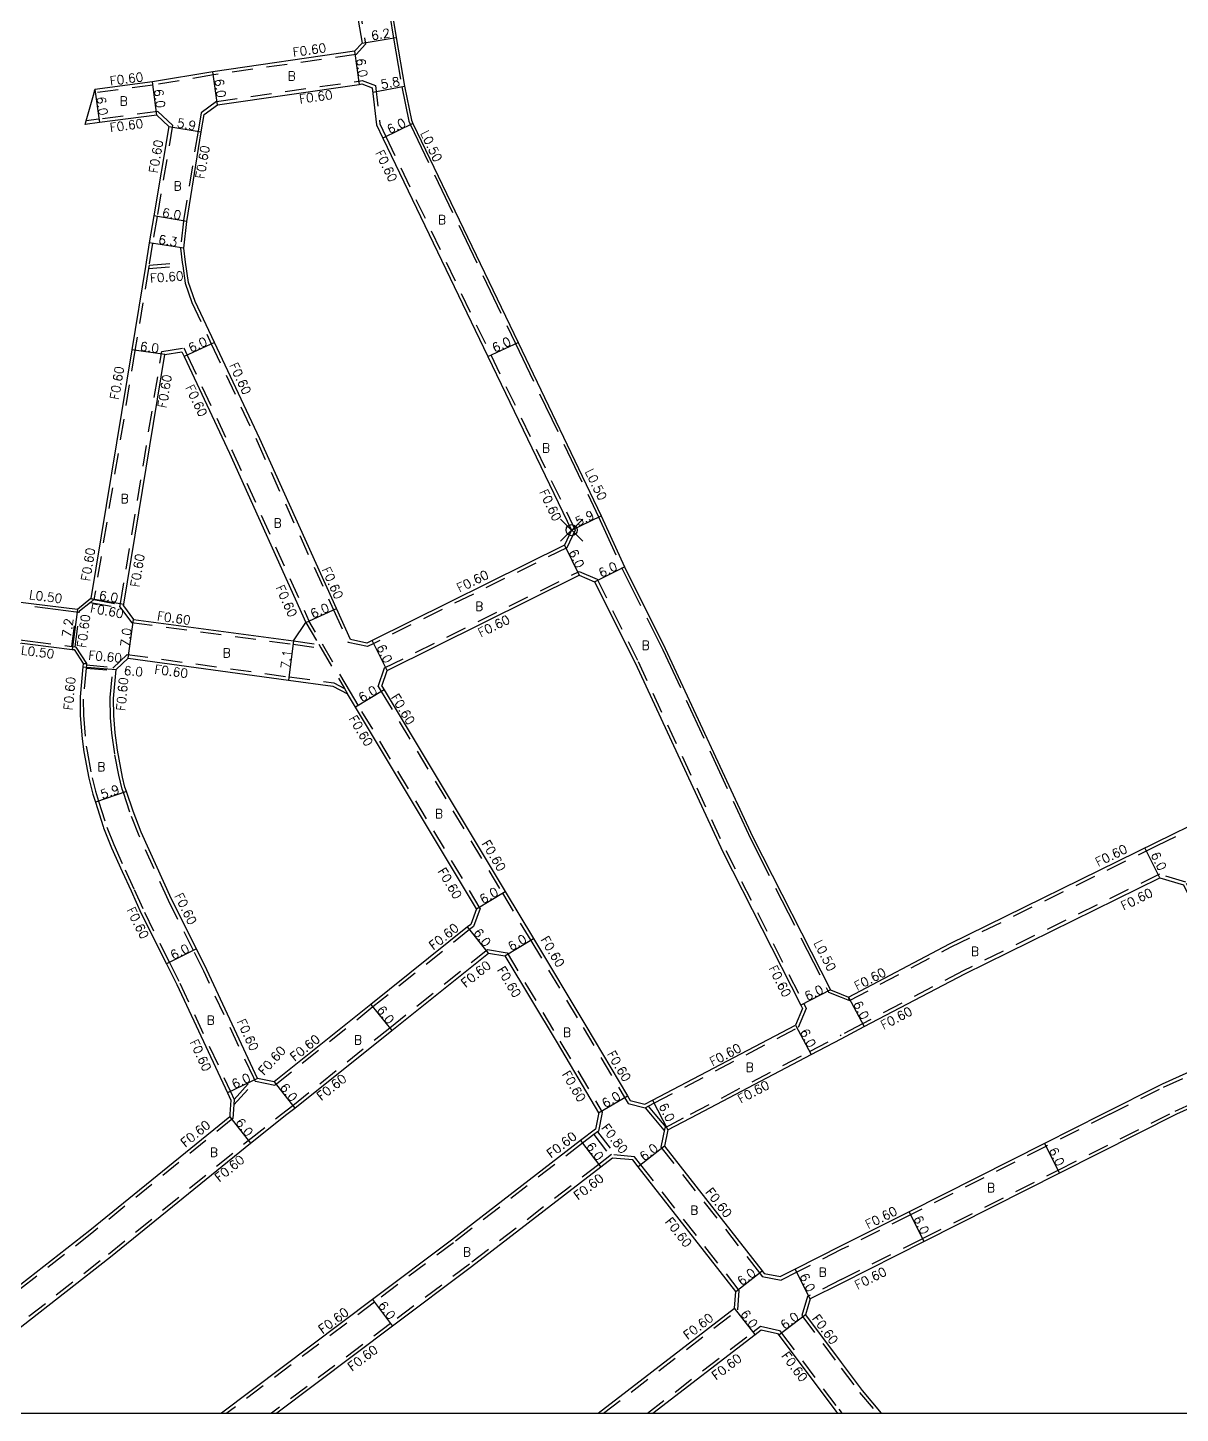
# Model space of a CAD drawing. Header units: metres. Extents: x -2400 to -1600, y -110400 to -109800.
# Drawn here: x -2028.9 to -1821.9, y -110400 to -110151.2 of the extents above; entities that cross this region are included whole.
import ezdxf

# ---------------------------------------------------------------- set-up
doc = ezdxf.new("R2010")
doc.units = ezdxf.units.M
doc.header["$LTSCALE"] = 2.5
doc.header["$PDMODE"] = 35
doc.header["$PDSIZE"] = 2
doc.linetypes.add('22320', pattern=[2.5, 1.5, -1])
doc.linetypes.add('22330', pattern=[4, 3, -1])
for name, color, linetype in [('2101000', 175, 'Continuous'), ('2101001', 1, 'Continuous'), ('2232000', 120, '22320'), ('2233000', 120, '22330'), ('9201100', 215, 'Continuous'), ('9201500', 222, 'Continuous'), ('9202100', 82, 'Continuous'), ('9203500', 155, 'Continuous'), ('999', 7, 'Continuous')]:
    doc.layers.add(name, color=color, linetype=linetype)
doc.styles.add('Dm_Anotation', font='txt.shx', dxfattribs={"bigfont": 'pscdm.shx'})

msp = doc.modelspace()

# ---------------------------------------------------------------- linework, layer by layer
at = {"layer": '2101000'}
for points in [[(-1974.83, -110122.16), (-1974.1, -110125.85), (-1972.14, -110135.64), (-1971.1, -110140.81), (-1968.83, -110153.99), (-1970.19, -110155.46)], [(-1968.98, -110120.6), (-1968.2, -110124.72), (-1966.34, -110134.54), (-1965.85, -110134.45), (-1965.69, -110135.31), (-1965.18, -110138.11), (-1965, -110139.1), (-1962.71, -110153), (-1961.2, -110161.74), (-1959.97, -110167.85), (-1959.69, -110168.44), (-1940.81, -110207.73), (-1925.89, -110238.86), (-1921.71, -110248.04), (-1914.38, -110262.7), (-1898.64, -110296.56), (-1884.7, -110323.99), (-1882.78, -110324.74)], [(-1970.19, -110155.46), (-1995.63, -110159.13), (-2006.49, -110160.96), (-2016.79, -110162.31)], [(-1994.77, -110165.06), (-1969.34, -110161.4), (-1968.87, -110161.33)], [(-1968.87, -110161.33), (-1967, -110162.04), (-1966.23, -110168.68), (-1965.1, -110171.04), (-1946.25, -110210.25), (-1931.2, -110241.44)], [(-1970.89, -110261.08), (-1973.44, -110255.53), (-1987.21, -110225.07), (-1995.35, -110207.73), (-1998.83, -110200.37), (-2000.02, -110196.97), (-2000.51, -110193.34), (-2000.82, -110190.83), (-2000.31, -110186.02), (-1997.7, -110169.93), (-1997.2, -110166.83), (-1994.77, -110165.06)], [(-2005.71, -110166.91), (-2016.01, -110168.26), (-2018.53, -110168.59)], [(-2005.71, -110166.91), (-2003.52, -110168.95), (-2006.23, -110185.02), (-2007.04, -110189.84), (-2007.73, -110194.12), (-2010.2, -110209.08), (-2017.56, -110253.74)], [(-2011.69, -110255.05), (-2011.64, -110254.72), (-2004.26, -110209.89), (-2001.2, -110209.4)], [(-2001.2, -110209.4), (-2000.79, -110210.28), (-1992.66, -110227.59), (-1978.9, -110258)], [(-1881.45, -110325.27), (-1863.33, -110315.73), (-1826.3, -110297.52), (-1817.26, -110293.11), (-1787.57, -110278.66), (-1766.89, -110268.23), (-1758.25, -110263.94), (-1740.37, -110255.06), (-1726.94, -110248.35), (-1721.12, -110245.44), (-1703.64, -110236.71), (-1676.53, -110222.98), (-1674.12, -110221.76)], [(-1931.2, -110241.44), (-1932.49, -110244.15), (-1966.99, -110261.23), (-1967.95, -110261.71), (-1970.89, -110261.08)], [(-2017.56, -110253.74), (-2019.96, -110255.7), (-2031.16, -110254.28), (-2054.9, -110251.21), (-2056.36, -110251.02), (-2058.56, -110247.92)], [(-1965.26, -110269.46), (-1964.32, -110266.61), (-1929.82, -110249.52), (-1927.07, -110250.72)], [(-1927.07, -110250.72), (-1919.79, -110265.29), (-1904.04, -110299.19), (-1890.05, -110326.71), (-1889.73, -110327.34), (-1890.98, -110330.29)], [(-2011.69, -110255.05), (-2009.9, -110257.46), (-1981.13, -110261.32)], [(-2060.52, -110260.34), (-2057.42, -110258.14), (-2055.82, -110258.35), (-2032.2, -110261.41), (-2020.87, -110262.84), (-2020.55, -110262.88), (-2018.92, -110265.4)], [(-1981.13, -110261.32), (-1978.9, -110258)], [(-2012.99, -110266.48), (-2010.83, -110264.4), (-1982.03, -110268.37), (-1974.1, -110269.46), (-1971.43, -110270.83)], [(-2018.92, -110265.4), (-2018.97, -110265.95), (-2019.45, -110271.39), (-2019.44, -110274.69), (-2019.1, -110278.89), (-2018.8, -110281.24), (-2017.92, -110285.96), (-2017.17, -110288.86), (-2016.73, -110290.25), (-2015.34, -110294.62), (-2015.25, -110294.89), (-2013.84, -110298.45), (-2011.91, -110302.7), (-2010.32, -110306.21), (-2008.48, -110310.29), (-2003.96, -110319.32), (-2002.12, -110323.01), (-1993.01, -110342.45), (-1992.39, -110343.77), (-1992.57, -110346.3)], [(-1984.63, -110340.49), (-1987.58, -110339.91), (-1996.73, -110320.37), (-1998.59, -110316.64), (-2003.06, -110307.7), (-2008.51, -110295.67), (-2009.94, -110291.92), (-2011.13, -110288.37), (-2011.41, -110287.56), (-2011.85, -110285.77), (-2012.75, -110280.96), (-2013.16, -110277.83), (-2013.42, -110274.74), (-2013.46, -110271.67), (-2012.99, -110266.48)], [(-1965.26, -110269.46), (-1964.87, -110270.11), (-1943.11, -110306.31), (-1938.03, -110314.78), (-1928.63, -110330.42), (-1921.18, -110342.98), (-1920.67, -110343.83), (-1918.06, -110344.52)], [(-1948.26, -110309.41), (-1970.01, -110273.2), (-1971.43, -110270.83)], [(-1882.78, -110332.75), (-1878.65, -110330.58), (-1860.59, -110321.07), (-1825.58, -110303.85), (-1821.31, -110305.14), (-1808.65, -110330.72), (-1809.34, -110333.76), (-1825.14, -110340.88), (-1835.88, -110346.3)], [(-1948.26, -110309.41), (-1949.29, -110312.22), (-1949.88, -110312.69), (-1967.24, -110326.58), (-1984.63, -110340.49)], [(-1982.31, -110346.3), (-1980.91, -110345.2), (-1963.49, -110331.26), (-1946.13, -110317.38), (-1943.17, -110317.87)], [(-1943.17, -110317.87), (-1933.8, -110333.47), (-1926.34, -110346.04), (-1926.39, -110346.3)], [(-1882.78, -110324.74), (-1881.45, -110325.27)], [(-1918.06, -110344.52), (-1916.7, -110343.8), (-1890.98, -110330.29)], [(-1908.55, -110346.3), (-1888.19, -110335.6), (-1882.78, -110332.75)], [(-1807, -110339.29), (-1822.56, -110346.3)], [(-1992.6, -110346.76), (-2017.73, -110367.21), (-2042.58, -110386.56), (-2047.17, -110390.14)], [(-1992.57, -110346.3), (-1992.6, -110346.76)], [(-1988.88, -110351.48), (-1982.31, -110346.3)], [(-1926.39, -110346.3), (-1926.93, -110348.98)], [(-1913.91, -110349.12), (-1908.55, -110346.3)], [(-1822.56, -110346.3), (-1843.58, -110356.9), (-1867.89, -110369.16), (-1882.78, -110376.67)], [(-1835.88, -110346.3), (-1846.28, -110351.54), (-1870.59, -110363.81), (-1882.78, -110369.95)], [(-1926.93, -110348.98), (-1929.62, -110351.05), (-1952.78, -110368.9), (-1966.96, -110379.57), (-1994.09, -110400)], [(-1913.91, -110349.12), (-1914.52, -110352.05), (-1896.97, -110374.43), (-1896.61, -110374.88), (-1893.67, -110375.44)], [(-2037.96, -110390.57), (-2013.99, -110371.9), (-1988.88, -110351.48)], [(-1923.86, -110354.18), (-1925.96, -110355.8), (-1949.16, -110373.69), (-1963.35, -110384.37), (-1984.12, -110400)], [(-1920.21, -110354.51), (-1923.86, -110354.18)], [(-1901.92, -110381.12), (-1901.69, -110378.13), (-1919.24, -110355.76), (-1920.21, -110354.51)], [(-1882.78, -110369.95), (-1891.05, -110374.12), (-1893.67, -110375.44)], [(-1882.78, -110376.67), (-1888.35, -110379.48)], [(-1926.43, -110400), (-1901.92, -110381.12)], [(-1888.35, -110379.48), (-1889.2, -110382.35), (-1882.78, -110390.88)], [(-1916.6, -110400), (-1898.26, -110385.87), (-1897.13, -110385.01)], [(-1897.13, -110385.01), (-1894.21, -110385.68), (-1893.99, -110385.96), (-1883.7, -110399.65), (-1883.4, -110400)], [(-1882.78, -110390.88), (-1878.99, -110395.92), (-1875.59, -110400)]]:
    msp.add_lwpolyline(points, dxfattribs=at)
msp.add_point((-1931.2, -110241.44), dxfattribs=at)
at = {"layer": '2101001'}
msp.add_lwpolyline([(-2018.53, -110168.59), (-2018.36, -110167.96), (-2016.96, -110162.94), (-2016.79, -110162.31)], dxfattribs=at)
at = {"layer": '2232000'}
for points in [[(-1974.25, -110122.04), (-1973.51, -110125.73), (-1971.55, -110135.52), (-1970.51, -110140.7), (-1968.19, -110154.19), (-1969.9, -110156.02)], [(-1969.9, -110156.02), (-1995.53, -110159.72), (-2006.41, -110161.55), (-2016.96, -110162.94)], [(-2016.96, -110162.94), (-2016.79, -110162.31)], [(-1995, -110164.49), (-1969.42, -110160.8), (-1968.8, -110160.71)], [(-1968.8, -110160.71), (-1966.44, -110161.61), (-1965.64, -110168.51), (-1964.56, -110170.78), (-1945.71, -110209.99), (-1930.53, -110241.44)], [(-1995, -110164.49), (-1997.75, -110166.49), (-1998.29, -110169.83), (-2000.91, -110185.94), (-2001.43, -110190.84), (-2001.11, -110193.39), (-2001.03, -110193.99), (-2000.61, -110197.11), (-1999.39, -110200.59), (-1995.9, -110207.98), (-1987.75, -110225.32), (-1973.98, -110255.77), (-1971.31, -110261.6)], [(-2005.51, -110166.27), (-2016.09, -110167.66), (-2018.36, -110167.96)], [(-2005.51, -110166.27), (-2002.87, -110168.73), (-2005.64, -110185.12), (-2006.45, -110189.93), (-2007.08, -110193.86), (-2007.17, -110194.46), (-2009.61, -110209.18), (-2016.98, -110253.92)], [(-2018.53, -110168.59), (-2018.36, -110167.96)], [(-2007.17, -110194.46), (-2001.03, -110193.99)], [(-2007.08, -110193.86), (-2001.11, -110193.39)], [(-2012.33, -110255.21), (-2012.23, -110254.62), (-2004.78, -110209.37), (-2000.85, -110208.73)], [(-2000.85, -110208.73), (-2000.24, -110210.02), (-1992.11, -110227.33), (-1978.36, -110257.75)], [(-1930.53, -110241.44), (-1932.04, -110244.59), (-1966.72, -110261.77), (-1967.87, -110262.34), (-1971.31, -110261.6)], [(-1965.91, -110269.53), (-1964.81, -110266.18), (-1929.84, -110248.86), (-1926.63, -110250.26)], [(-1926.63, -110250.26), (-1919.25, -110265.03), (-1903.5, -110298.93), (-1889.51, -110326.44), (-1889.07, -110327.32), (-1890.52, -110330.72)], [(-2017.59, -110254.41), (-2012.19, -110255.4)], [(-2017.56, -110253.74), (-2016.98, -110253.92)], [(-2016.98, -110253.92), (-2012.26, -110254.77)], [(-2020.95, -110262.33), (-2020.18, -110256.18)], [(-2020.36, -110262.4), (-2019.55, -110256.01)], [(-2012.33, -110255.21), (-2010.23, -110258.02), (-1981.21, -110261.92)], [(-1978.9, -110258), (-1976.62, -110261.93), (-1976.23, -110262.59), (-1971.99, -110269.87), (-1971.43, -110270.83)], [(-1970.92, -110270.53), (-1978.36, -110257.75)], [(-1981.21, -110261.92), (-1976.23, -110262.59)], [(-1981.13, -110261.32), (-1976.62, -110261.93)], [(-2013.57, -110266.21), (-2011.04, -110263.76), (-1981.95, -110267.77), (-1973.91, -110268.88), (-1971.99, -110269.87)], [(-1881.29, -110325.87), (-1863.05, -110316.27), (-1826.04, -110298.06), (-1817, -110293.65), (-1787.31, -110279.2), (-1766.62, -110268.77), (-1757.99, -110264.48)], [(-2018.92, -110265.4), (-2018.32, -110265.41)], [(-2018.32, -110265.41), (-2018.33, -110265.61), (-2018.39, -110266.21), (-2018.89, -110271.76), (-2018.84, -110274.68), (-2018.38, -110280.22), (-2018.21, -110281.14), (-2017.32, -110285.9), (-2016.72, -110288.28), (-2016.16, -110290.07), (-2014.67, -110294.74), (-2013.43, -110297.9), (-2011.37, -110302.45), (-2009.78, -110305.96), (-2007.93, -110310.03), (-2003.43, -110319.05), (-2001.58, -110322.75), (-1992.47, -110342.2), (-1991.78, -110343.66)], [(-2018.39, -110266.21), (-2013.61, -110266.64)], [(-2018.33, -110265.61), (-2013.41, -110266.06)], [(-1984.48, -110341.13), (-1987.99, -110340.44), (-1988.02, -110340.38), (-1988.29, -110339.8), (-1997.27, -110320.63), (-1999.13, -110316.91), (-2003.6, -110307.95), (-2008.87, -110296.33), (-2010.53, -110292.06), (-2011.7, -110288.56), (-2011.91, -110287.93), (-2012.52, -110285.45), (-2013.24, -110281.61), (-2013.76, -110277.83), (-2013.99, -110275.11), (-2014.04, -110271.5), (-2013.57, -110266.21)], [(-1965.91, -110269.53), (-1965.38, -110270.42), (-1943.63, -110306.62), (-1938.54, -110315.09), (-1929.15, -110330.73), (-1921.69, -110343.28), (-1921.06, -110344.35), (-1917.99, -110345.16)], [(-1947.6, -110309.34), (-1969.5, -110272.89), (-1970.92, -110270.53)], [(-1834.55, -110346.3), (-1824.88, -110341.43), (-1808.83, -110334.19), (-1808.02, -110330.65), (-1820.89, -110304.64), (-1825.63, -110303.21), (-1860.86, -110320.54), (-1878.93, -110330.05), (-1882.78, -110332.07)], [(-1947.6, -110309.34), (-1948.79, -110312.58), (-1949.51, -110313.16), (-1966.87, -110327.05), (-1984.48, -110341.13)], [(-1983.28, -110346.3), (-1981.29, -110344.73), (-1963.87, -110330.79), (-1946.3, -110316.74), (-1942.8, -110317.32)], [(-1942.8, -110317.32), (-1933.29, -110333.16), (-1925.7, -110345.93), (-1925.78, -110346.3)], [(-1881.29, -110325.87), (-1881.45, -110325.27)], [(-1917.99, -110345.16), (-1916.42, -110344.34), (-1890.52, -110330.72)], [(-1909.84, -110346.3), (-1888.47, -110335.07), (-1882.78, -110332.07)], [(-1882.78, -110376), (-1868.16, -110368.63), (-1843.85, -110356.36), (-1822.82, -110345.76), (-1807.06, -110338.66), (-1803.66, -110339.45), (-1799.48, -110347.84), (-1795.06, -110356.48), (-1778.17, -110389.5), (-1778.47, -110390.37), (-1779.38, -110392.92)], [(-1991.85, -110344.62), (-1988.02, -110340.38)], [(-1991.78, -110343.66), (-1988.29, -110339.8)], [(-1991.78, -110343.66), (-1991.96, -110346.3)], [(-1991.96, -110346.3), (-1992.02, -110347.06)], [(-1989.26, -110351.01), (-1983.28, -110346.3)], [(-1925.78, -110346.3), (-1926.39, -110349.32)], [(-1917.99, -110345.16), (-1917.03, -110346.3)], [(-1917.44, -110344.87), (-1916.24, -110346.3)], [(-1917.03, -110346.3), (-1914.55, -110349.24)], [(-1916.24, -110346.3), (-1914.28, -110348.63)], [(-1914.44, -110348.72), (-1909.84, -110346.3)], [(-1834.55, -110346.3), (-1846.01, -110352.08), (-1870.32, -110364.34), (-1882.78, -110370.62)], [(-1992.02, -110347.06), (-2017.36, -110367.68), (-2042.22, -110387.04), (-2047, -110390.76)], [(-1926.39, -110349.32), (-1926.57, -110349.45), (-1927.2, -110349.94), (-1929.26, -110351.53), (-1952.42, -110369.38), (-1966.6, -110380.05), (-1993.1, -110400)], [(-1914.44, -110348.72), (-1915.16, -110352.2), (-1897.44, -110374.8), (-1896.95, -110375.43), (-1893.58, -110376.07)], [(-2038.53, -110390.25), (-2014.36, -110371.43), (-1989.26, -110351.01)], [(-1927.2, -110349.94), (-1924.27, -110353.74)], [(-1926.57, -110349.45), (-1923.35, -110353.63)], [(-1924.04, -110353.56), (-1926.33, -110355.33), (-1949.53, -110373.21), (-1963.71, -110383.89), (-1985.11, -110400)], [(-1919.9, -110353.94), (-1924.04, -110353.56)], [(-1901.34, -110381.43), (-1901.08, -110377.94), (-1918.76, -110355.39), (-1919.9, -110353.94)], [(-1882.78, -110370.62), (-1890.78, -110374.66), (-1893.58, -110376.07)], [(-1882.78, -110376), (-1888.85, -110379.06)], [(-1888.85, -110379.06), (-1889.86, -110382.47), (-1882.78, -110391.88)], [(-1925.45, -110400), (-1901.34, -110381.43)], [(-1917.58, -110400), (-1898.62, -110385.4), (-1897.27, -110384.36)], [(-1897.27, -110384.36), (-1893.86, -110385.14), (-1893.51, -110385.6), (-1883.23, -110399.27), (-1882.78, -110399.81)], [(-1882.78, -110391.88), (-1879.47, -110396.29), (-1876.37, -110400)], [(-1882.78, -110399.81), (-1882.62, -110400)]]:
    msp.add_lwpolyline(points, dxfattribs=at)
at = {"layer": '2233000'}
for points in [[(-1966.92, -110134.65), (-1966.93, -110134.66), (-1965.67, -110138.23), (-1965.49, -110139.18), (-1963.21, -110153.09), (-1961.7, -110161.83), (-1960.45, -110168.01), (-1960.14, -110168.66), (-1941.26, -110207.95), (-1926.34, -110239.07), (-1922.16, -110248.25), (-1914.83, -110262.91), (-1899.09, -110296.78), (-1885.06, -110324.38), (-1882.78, -110325.28)], [(-2016.98, -110253.92), (-2017.59, -110254.41), (-2019.55, -110256.01), (-2019.81, -110256.22), (-2020.18, -110256.18), (-2031.22, -110254.78), (-2054.96, -110251.7), (-2056.64, -110251.49), (-2059.08, -110248.04)], [(-2060.99, -110260.06), (-2057.55, -110257.62), (-2055.76, -110257.85), (-2032.14, -110260.91), (-2020.95, -110262.33), (-2020.81, -110262.35), (-2020.36, -110262.4), (-2020.26, -110262.42), (-2018.32, -110265.41)], [(-1882.78, -110325.28), (-1881.29, -110325.87)]]:
    msp.add_lwpolyline(points, dxfattribs=at)
at = {"layer": '9201100'}
for points in [[(-1968.83, -110153.99), (-1962.71, -110153)], [(-1970.19, -110155.46), (-1969.34, -110161.4)], [(-1994.77, -110165.06), (-1995.63, -110159.13)], [(-2016.79, -110162.31), (-2016.01, -110168.26)], [(-2005.71, -110166.91), (-2006.49, -110160.96)], [(-1966.91, -110162.79), (-1961.2, -110161.74)], [(-2003.52, -110168.95), (-1997.7, -110169.93)], [(-1959.69, -110168.44), (-1965.1, -110171.04)], [(-2000.31, -110186.02), (-2006.23, -110185.02)], [(-2000.82, -110190.83), (-2007.04, -110189.84)], [(-2004.26, -110209.89), (-2010.2, -110209.08)], [(-1995.35, -110207.73), (-2000.79, -110210.28)], [(-1946.25, -110210.25), (-1940.81, -110207.73)], [(-1931.2, -110241.44), (-1925.89, -110238.86)], [(-1932.49, -110244.15), (-1929.82, -110249.52)], [(-1927.07, -110250.72), (-1921.71, -110248.04)], [(-2017.56, -110253.74), (-2011.64, -110254.72)], [(-2019.96, -110255.7), (-2020.87, -110262.84)], [(-1978.9, -110258), (-1973.44, -110255.53)], [(-2010.83, -110264.4), (-2009.9, -110257.46)], [(-1981.13, -110261.32), (-1982.03, -110268.37)], [(-1964.32, -110266.61), (-1966.99, -110261.23)], [(-2018.97, -110265.95), (-2012.99, -110266.48)], [(-1964.87, -110270.11), (-1970.01, -110273.2)], [(-2011.13, -110288.37), (-2016.73, -110290.25)], [(-1825.58, -110303.85), (-1828.23, -110298.47)], [(-1948.26, -110309.41), (-1943.11, -110306.31)], [(-1946.13, -110317.38), (-1949.88, -110312.69)], [(-1998.59, -110316.64), (-2003.96, -110319.32)], [(-1943.17, -110317.87), (-1938.03, -110314.78)], [(-1884.7, -110323.99), (-1890.05, -110326.71)], [(-1967.24, -110326.58), (-1963.49, -110331.26)], [(-1881.45, -110325.27), (-1878.65, -110330.58)], [(-1890.98, -110330.29), (-1888.19, -110335.6)], [(-1987.58, -110339.91), (-1993.01, -110342.45)], [(-1984.63, -110340.49), (-1980.91, -110345.2)], [(-1926.34, -110346.04), (-1921.18, -110342.98)], [(-1916.7, -110343.8), (-1913.91, -110349.12)], [(-1992.6, -110346.76), (-1988.88, -110351.48)], [(-1929.62, -110351.05), (-1925.96, -110355.8)], [(-1846.28, -110351.54), (-1843.58, -110356.9)], [(-1914.52, -110352.05), (-1919.24, -110355.76)], [(-1867.89, -110369.16), (-1870.59, -110363.81)], [(-1888.35, -110379.48), (-1891.05, -110374.12)], [(-1901.69, -110378.13), (-1896.97, -110374.43)], [(-1966.96, -110379.57), (-1963.35, -110384.37)], [(-1898.26, -110385.87), (-1901.92, -110381.12)], [(-1889.2, -110382.35), (-1893.99, -110385.96)]]:
    msp.add_lwpolyline(points, dxfattribs=at)
at = {"layer": '999'}
msp.add_lwpolyline([(-2400, -110400), (-1600, -110400), (-1600, -109800), (-2400, -109800)], close=True, dxfattribs=at)

# ---------------------------------------------------------------- texts
at = {"layer": '9201500', "style": 'Dm_Anotation'}
for s, rotation, p in [('6.2', 9.2123, (-1967.07, -110153.47)), ('6.0', 278.2023, (-1969.89, -110156.83)), ('5.8', 10.452, (-1965.31, -110162.24)), ('6.0', 277.4724, (-2006.21, -110162.33)), ('6.0', 278.1935, (-1995.33, -110160.5)), ('6.0', 277.471, (-2016.51, -110163.68)), ('5.9', 350.4201, (-2002.17, -110169.08)), ('6.0', 25.6734, (-1963.88, -110170.34)), ('6.0', 350.4181, (-2004.83, -110185.16)), ('6.3', 350.9105, (-2005.5, -110189.98)), ('6.0', 25.1525, (-1999.56, -110209.59)), ('6.0', 24.8464, (-1945.02, -110209.57)), ('6.0', 352.274, (-2008.8, -110209.17)), ('5.9', 25.9116, (-1930.03, -110240.76)), ('6.0', 296.3506, (-1931.78, -110245.36)), ('6.0', 26.5708, (-1925.87, -110250)), ('6.0', 350.6518, (-2016.16, -110253.87)), ('6.0', 24.3331, (-1977.67, -110257.33)), ('7.2', 82.779, (-2021.11, -110260.76)), ('7.0', 82.35, (-2010.68, -110262.5)), ('6.0', 296.3493, (-1966.27, -110262.44)), ('7.1', 82.6503, (-1981.88, -110266.42)), ('6.0', 354.8645, (-2011.67, -110267.41)), ('6.0', 30.9984, (-1968.86, -110272.39)), ('5.9', 18.5559, (-2015.48, -110289.72)), ('6.0', 296.1944, (-1827.24, -110299.67)), ('6.0', 30.9989, (-1947.11, -110308.6)), ('6.0', 308.6567, (-1948.93, -110313.72)), ('6.0', 30.9996, (-1942.02, -110317.06)), ('6.0', 26.5361, (-2002.75, -110318.61)), ('6.0', 27.0106, (-1888.85, -110325.99)), ('6.0', 297.7632, (-1880.7, -110326.46)), ('6.0', 308.6566, (-1966.29, -110327.61)), ('6.0', 297.7287, (-1890.24, -110331.48)), ('6.0', 25.113, (-1991.78, -110341.77)), ('6.0', 308.3377, (-1983.69, -110341.53)), ('6.0', 30.6991, (-1925.18, -110345.24)), ('6.0', 297.7286, (-1915.6, -110344.81)), ('6.0', 308.2234, (-1991.65, -110347.8)), ('6.0', 307.6229, (-1928.69, -110352.1)), ('6.0', 38.1047, (-1918.2, -110354.81)), ('6.0', 296.762, (-1845.56, -110352.75)), ('6.0', 296.762, (-1869.87, -110365.01)), ('6.0', 38.1062, (-1900.65, -110377.19)), ('6.0', 296.762, (-1890.33, -110375.33)), ('6.0', 306.9717, (-1966.04, -110380.63)), ('6.0', 307.6001, (-1900.98, -110382.17)), ('6.0', 36.9617, (-1892.94, -110385.04))]:
    msp.add_text(s, height=1.6, rotation=rotation, dxfattribs=at).set_placement(p)
at = {"layer": '9202100', "style": 'Dm_Anotation'}
for p in [(-1982.17, -110160.7), (-2012.37, -110165.21), (-2002.68, -110180.44), (-1955.2, -110186.51), (-1936.5, -110227.49), (-2012.16, -110236.57), (-1984.73, -110240.96), (-1948.52, -110255.91), (-1918.6, -110262.9), (-1993.88, -110264.28), (-2016.37, -110284.74), (-1955.71, -110293.15), (-1859.48, -110317.88), (-1996.72, -110330.22), (-1932.73, -110332.42), (-1970.26, -110333.76), (-1899.95, -110338.67), (-1996.17, -110353.95), (-1856.58, -110360.31), (-1909.91, -110364.33), (-1950.73, -110371.83), (-1886.83, -110375.47)]:
    msp.add_text('B', height=1.6, dxfattribs=at).set_placement(p)
at = {"layer": '9203500', "style": 'Dm_Anotation'}
for s, rotation, p in [('F0.60', 8.2011, (-1981.15, -110156.45)), ('F0.60', 7.4716, (-2014.02, -110161.6)), ('F0.60', 8.2011, (-1980, -110164.85)), ('F0.60', 7.4716, (-2014.03, -110169.97)), ('L0.50', 295.6701, (-1958.41, -110170.13)), ('F0.60', 80.4207, (-2005.55, -110177.46)), ('F0.60', 80.4207, (-1997.19, -110178.47)), ('F0.60', 295.6701, (-1966.49, -110173.66)), ('F0.60', 4.4529, (-2006.85, -110197.02)), ('F0.60', 80.6525, (-2012.55, -110218.12)), ('F0.60', 295.1542, (-1992.69, -110211.83)), ('F0.60', 80.6525, (-2003.98, -110219.6)), ('F0.60', 295.1542, (-2000.58, -110215.8)), ('L0.50', 295.9108, (-1928.84, -110230.91)), ('F0.60', 295.9108, (-1937.03, -110234.58)), ('F0.60', 80.6495, (-2017.73, -110250.7)), ('F0.60', 80.6495, (-2008.87, -110251.78)), ('F0.60', 294.3338, (-1976.1, -110248.51)), ('F0.60', 26.3499, (-1951.33, -110252.66)), ('L0.50', 352.6221, (-2028.7, -110253.79)), ('F0.60', 294.3338, (-1984.38, -110251.75)), ('F0.60', 349.7142, (-2017.76, -110256.19)), ('F0.60', 82.7816, (-2018.42, -110262.64)), ('F0.60', 352.1538, (-2005.72, -110257.61)), ('F0.60', 26.3499, (-1947.51, -110260.71)), ('L0.50', 352.6221, (-2030.14, -110263.74)), ('F0.60', 354.8648, (-2018.04, -110264.67)), ('F0.60', 352.1538, (-2006.19, -110267.17)), ('F0.60', 84.8648, (-2020.84, -110273.84)), ('F0.60', 84.8648, (-2011.38, -110273.95)), ('F0.60', 300.9985, (-1963.71, -110271.41)), ('F0.60', 300.9985, (-1971.26, -110275.29)), ('F0.60', 300.9985, (-1947.39, -110297.71)), ('F0.60', 26.1943, (-1836.64, -110301.89)), ('F0.60', 300.9985, (-1955.3, -110302.68)), ('F0.60', 296.5361, (-2002.57, -110307.08)), ('F0.60', 26.1943, (-1832.07, -110309.74)), ('F0.60', 296.5361, (-2011.16, -110309.62)), ('F0.60', 38.6568, (-1956.01, -110316.91)), ('F0.60', 301.0002, (-1936.83, -110314.94)), ('L0.50', 296.941, (-1887.76, -110315.51)), ('F0.60', 38.6568, (-1950.25, -110323.64)), ('F0.60', 301.0002, (-1944.64, -110320.37)), ('F0.60', 296.941, (-1895.86, -110320.09)), ('F0.60', 27.7621, (-1879.9, -110324.14)), ('F0.60', 295.1101, (-1991.35, -110329.65)), ('F0.60', 27.7621, (-1875.17, -110331.15)), ('F0.60', 295.1101, (-1999.83, -110333.33)), ('F0.60', 47.8702, (-1986.45, -110339.43)), ('F0.60', 38.6568, (-1980.93, -110336.88)), ('F0.60', 27.7299, (-1905.9, -110337.74)), ('F0.60', 300.7007, (-1924.9, -110335.48)), ('F0.60', 38.6568, (-1976.17, -110343.97)), ('F0.60', 300.7007, (-1933, -110339.09)), ('F0.60', 27.7299, (-1900.84, -110344.4)), ('F0.60', 39.1224, (-2000.59, -110352.31)), ('F0.80', 307.6257, (-1925.94, -110348.79)), ('F0.60', 37.6217, (-1934.9, -110354.26)), ('F0.60', 39.1224, (-1994.47, -110358.55)), ('F0.60', 37.6217, (-1930.05, -110361.8)), ('F0.60', 308.1047, (-1907.25, -110360.3)), ('F0.60', 26.7622, (-1877.93, -110366.94)), ('F0.60', 308.1047, (-1914.48, -110365.64)), ('F0.60', 26.7622, (-1879.84, -110377.81)), ('F0.60', 36.9726, (-1975.89, -110385.81)), ('F0.60', 37.5992, (-1910.35, -110386.86)), ('F0.60', 306.9616, (-1888.1, -110383.01)), ('F0.60', 36.9726, (-1970.64, -110392.53)), ('F0.60', 306.9616, (-1893.59, -110389.72)), ('F0.60', 37.5992, (-1905.25, -110394.13))]:
    msp.add_text(s, height=1.6, rotation=rotation, dxfattribs=at).set_placement(p)

doc.saveas('drawing.dxf')
